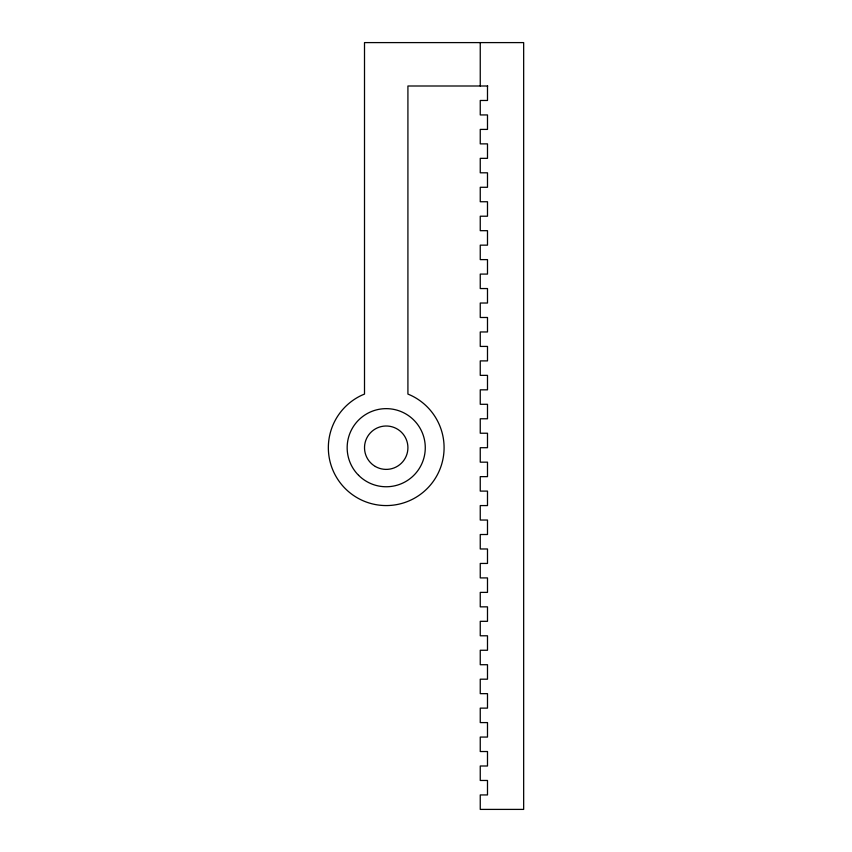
<?xml version="1.0" encoding="UTF-8"?>
<svg xmlns="http://www.w3.org/2000/svg" width="852" height="852" viewBox="0 0 852 852"><rect width="100%" height="100%" fill="white"/><g stroke="black" fill="none" stroke-linecap="round" stroke-linejoin="round"><path stroke-width="1.28" d="M487.738 85.999L407.916 85.999L407.916 394.071L410.856 395.339A57.872 57.872 0 0 1 431.57 483.648A57.872 57.872 0 0 1 340.864 483.648A57.872 57.872 0 0 1 361.567 395.339L364.507 394.071L364.507 42.6L523.66 42.6L523.66 809.4L480.251 809.4L480.251 794.937L487.493 794.937L487.493 780.464L480.251 780.464L480.251 766.001L487.493 766.001L487.493 751.528L480.251 751.528L480.251 737.065L487.493 737.065L487.493 722.592L480.251 722.592L480.251 708.129L487.493 708.129L487.493 693.656L480.251 693.656L480.251 679.193L487.493 679.193L487.493 664.72L480.251 664.72L480.251 650.257L487.493 650.257L487.493 635.784L480.251 635.784L480.251 621.321L487.493 621.321L487.493 606.848L480.251 606.848L480.251 592.385L487.493 592.385L487.493 577.912L480.251 577.912L480.251 563.449L487.493 563.449L487.493 548.976L480.251 548.976L480.251 534.513L487.493 534.513L487.493 520.039L480.251 520.039L480.251 505.577L487.493 505.577L487.493 491.103L480.251 491.103L480.251 476.641L487.493 476.641L487.493 462.167L480.251 462.167L480.251 447.705L487.493 447.705L487.493 433.231L480.251 433.231L480.251 418.769L487.493 418.769L487.493 404.295L480.251 404.295L480.251 389.833L487.493 389.833L487.493 375.359L480.251 375.359L480.251 360.897L487.493 360.897L487.493 346.423L480.251 346.423L480.251 331.96L487.493 331.96L487.493 317.487L480.251 317.487L480.251 303.024L487.493 303.024L487.493 288.551L480.251 288.551L480.251 274.088L487.493 274.088L487.493 259.615L480.251 259.615L480.251 245.152L487.493 245.152L487.493 230.679L480.251 230.679L480.251 216.216L487.493 216.216L487.493 201.743L480.251 201.743L480.251 187.28L487.493 187.28L487.493 172.807L480.251 172.807L480.251 158.344L487.493 158.344L487.493 143.871L480.251 143.871L480.251 129.408L487.493 129.408L487.493 114.935L480.251 114.935L480.251 100.472L487.493 100.472L487.493 85.999M480.251 42.6L480.251 85.999M375.359 466.491A21.705 21.705 0 0 0 407.916 447.705A21.705 21.705 0 0 0 375.359 428.907A21.705 21.705 0 0 0 375.359 466.491M358.596 475.32A39.064 39.064 0 0 0 423.945 457.812A39.064 39.064 0 0 0 376.105 409.972A39.064 39.064 0 0 0 358.596 475.32"/></g></svg>
